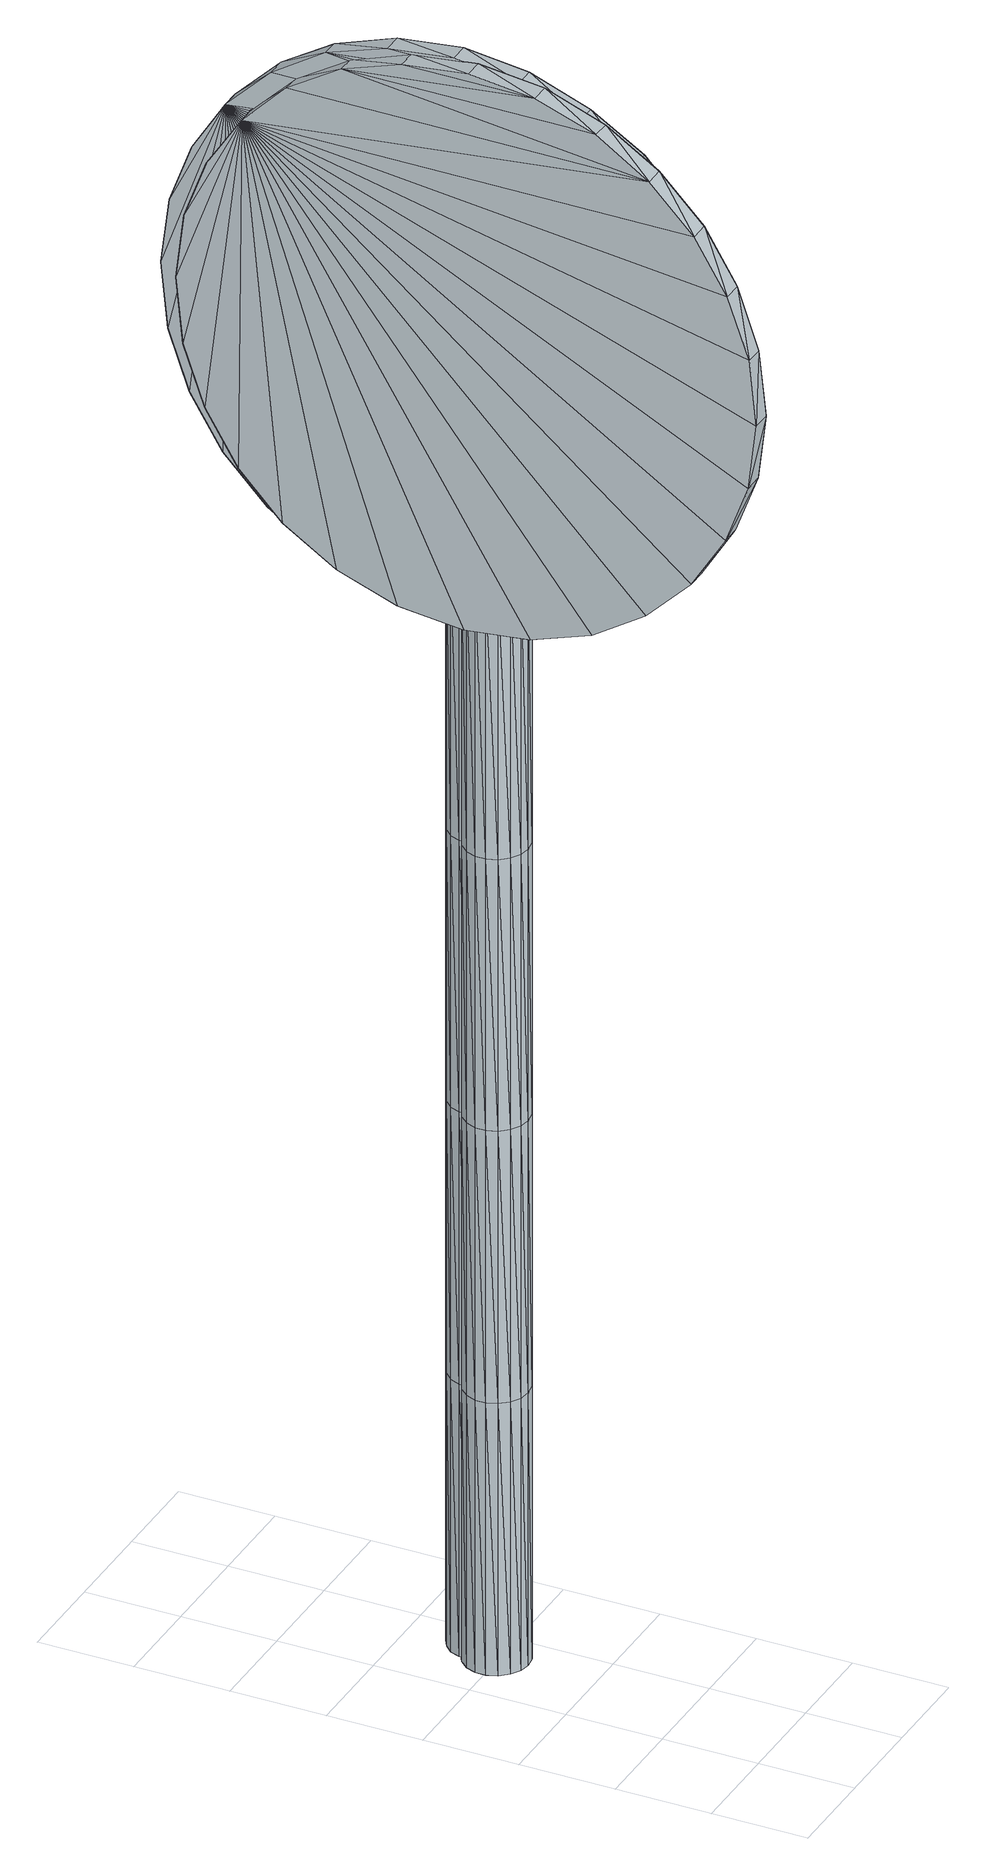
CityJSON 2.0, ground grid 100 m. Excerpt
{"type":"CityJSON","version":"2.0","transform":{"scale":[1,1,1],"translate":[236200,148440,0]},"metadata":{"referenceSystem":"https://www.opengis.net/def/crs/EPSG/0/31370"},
"CityObjects":{
"object1":{"type":"GenericCityObject","attributes":{"cluster":3,"mean_distance_to_centroid":0.0411,"new_centroid_x":236154.9,"new_centroid_y":148822.55,"mean_distance_to_camera":6.22,"H1":0,"H2":0,"Z_final":107.35,"cluster2":-1,"proj_x":236153.56,"proj_y":148826.31,"id_line":62766,"bearing_l":70.41,"distance":3.99,"orientation":"right","G_obj":70.41},"geometry":[{"type":"MultiSurface","lod":"2","boundaries":[[[0,1,2]],[[2,1,3]],[[3,1,4]],[[4,1,5]],[[5,1,6]],[[1,7,6]],[[1,8,7]],[[1,9,8]],[[1,10,9]],[[1,11,10]],[[1,12,11]],[[1,13,12]],[[1,14,13]],[[15,14,1]],[[16,15,1]],[[17,16,1]],[[18,17,1]],[[0,18,1]],[[19,20,0]],[[19,0,2]],[[21,19,2]],[[21,2,3]],[[21,3,22]],[[22,3,4]],[[22,4,23]],[[23,4,5]],[[23,5,24]],[[24,5,6]],[[24,6,25]],[[25,6,7]],[[25,7,26]],[[26,7,8]],[[26,8,27]],[[8,9,27]],[[27,9,28]],[[9,10,28]],[[10,29,28]],[[10,11,29]],[[11,30,29]],[[11,12,30]],[[30,12,31]],[[31,12,13]],[[31,13,32]],[[32,13,14]],[[32,14,33]],[[33,14,15]],[[33,15,34]],[[34,15,16]],[[34,16,35]],[[35,16,17]],[[36,35,17]],[[18,36,17]],[[20,36,18]],[[20,18,0]],[[37,38,20]],[[37,20,19]],[[39,37,19]],[[21,39,19]],[[39,21,40]],[[40,21,22]],[[40,22,41]],[[41,22,23]],[[41,23,42]],[[42,23,24]],[[42,24,43]],[[43,24,25]],[[43,25,44]],[[44,25,26]],[[26,45,44]],[[26,27,45]],[[27,46,45]],[[27,28,46]],[[28,47,46]],[[28,29,47]],[[47,29,48]],[[29,30,48]],[[48,30,49]],[[49,30,31]],[[49,31,50]],[[50,31,32]],[[50,32,51]],[[51,32,33]],[[51,33,52]],[[52,33,34]],[[52,34,53]],[[53,34,35]],[[54,53,35]],[[54,35,36]],[[38,54,36]],[[38,36,20]],[[55,56,38]],[[55,38,37]],[[57,55,37]],[[57,37,39]],[[57,39,58]],[[58,39,40]],[[58,40,59]],[[59,40,41]],[[59,41,60]],[[60,41,42]],[[60,42,61]],[[61,42,43]],[[61,43,62]],[[62,43,44]],[[44,63,62]],[[44,45,63]],[[45,64,63]],[[45,46,64]],[[46,65,64]],[[46,47,65]],[[47,66,65]],[[47,48,66]],[[66,48,67]],[[67,48,49]],[[67,49,68]],[[68,49,50]],[[68,50,69]],[[69,50,51]],[[69,51,70]],[[70,51,52]],[[70,52,71]],[[71,52,53]],[[72,71,53]],[[72,53,54]],[[56,72,54]],[[56,54,38]],[[73,74,56]],[[73,56,55]],[[75,73,55]],[[75,55,57]],[[75,57,76]],[[76,57,58]],[[76,58,77]],[[77,58,59]],[[77,59,78]],[[78,59,60]],[[78,60,79]],[[79,60,61]],[[79,61,80]],[[80,61,62]],[[62,81,80]],[[62,63,81]],[[63,82,81]],[[63,64,82]],[[64,83,82]],[[64,65,83]],[[65,84,83]],[[65,66,84]],[[84,66,85]],[[85,66,67]],[[85,67,86]],[[86,67,68]],[[86,68,87]],[[87,68,69]],[[87,69,88]],[[88,69,70]],[[88,70,89]],[[89,70,71]],[[90,89,71]],[[90,71,72]],[[74,90,72]],[[74,72,56]],[[91,92,74]],[[91,74,73]],[[93,91,73]],[[93,73,75]],[[93,75,94]],[[94,75,76]],[[94,76,95]],[[95,76,77]],[[95,77,96]],[[96,77,78]],[[96,78,97]],[[97,78,79]],[[97,79,98]],[[98,79,80]],[[80,99,98]],[[80,81,99]],[[81,100,99]],[[81,82,100]],[[82,101,100]],[[82,83,101]],[[83,102,101]],[[83,84,102]],[[102,84,103]],[[103,84,85]],[[103,85,104]],[[104,85,86]],[[104,86,105]],[[105,86,87]],[[105,87,106]],[[106,87,88]],[[106,88,107]],[[107,88,89]],[[108,107,89]],[[108,89,90]],[[92,108,90]],[[92,90,74]],[[92,91,109]],[[91,93,109]],[[93,94,109]],[[94,95,109]],[[95,96,109]],[[109,96,97]],[[109,97,98]],[[109,98,99]],[[109,99,100]],[[109,100,101]],[[109,101,102]],[[109,102,103]],[[109,103,104]],[[105,109,104]],[[106,109,105]],[[107,109,106]],[[108,109,107]],[[92,109,108]],[[110,111,112]],[[113,112,114]],[[115,112,113]],[[116,112,115]],[[117,112,116]],[[118,112,117]],[[119,112,118]],[[120,112,119]],[[121,112,120]],[[122,112,121]],[[122,123,112]],[[123,110,112]],[[111,124,112]],[[124,125,112]],[[125,126,112]],[[126,127,112]],[[127,128,112]],[[128,129,112]],[[129,130,112]],[[130,131,112]],[[112,131,132]],[[131,133,132]],[[131,134,133]],[[133,134,135]],[[133,135,136]],[[135,137,136]],[[133,136,138]],[[136,139,138]],[[136,137,139]],[[137,140,139]],[[137,135,140]],[[135,141,140]],[[135,134,141]],[[134,142,141]],[[134,131,142]],[[131,143,142]],[[131,130,143]],[[143,130,144]],[[144,130,129]],[[144,129,145]],[[145,129,128]],[[145,128,146]],[[146,127,147]],[[147,127,126]],[[147,126,148]],[[148,126,125]],[[148,125,149]],[[149,125,124]],[[150,149,124]],[[150,124,111]],[[151,150,111]],[[151,111,110]],[[152,151,110]],[[152,110,123]],[[146,128,127]],[[153,123,122]],[[154,153,122]],[[154,122,121]],[[155,154,121]],[[155,121,120]],[[156,155,120]],[[156,120,119]],[[157,156,119]],[[157,119,118]],[[157,118,158]],[[158,118,117]],[[158,117,159]],[[153,152,123]],[[159,117,116]],[[159,116,160]],[[160,116,115]],[[160,115,161]],[[161,115,113]],[[161,113,162]],[[162,113,114]],[[162,114,163]],[[163,114,112]],[[163,112,164]],[[164,112,132]],[[132,165,164]],[[132,133,165]],[[133,138,165]],[[138,139,140]],[[161,162,163]],[[160,161,163]],[[159,160,163]],[[158,159,163]],[[157,158,163]],[[156,157,163]],[[155,156,163]],[[154,155,163]],[[153,154,163]],[[153,163,152]],[[152,163,151]],[[151,163,150]],[[150,163,149]],[[149,163,148]],[[148,163,147]],[[147,163,146]],[[146,163,145]],[[145,163,144]],[[144,163,143]],[[143,163,142]],[[163,164,142]],[[142,164,165]],[[142,165,141]],[[165,140,141]],[[165,138,140]],[[166,167,168]],[[168,167,169]],[[170,168,169]],[[170,169,171]],[[170,171,172]],[[172,171,173]],[[172,173,174]],[[174,173,175]],[[174,175,176]],[[176,175,177]],[[176,177,178]],[[178,177,179]],[[178,179,180]],[[180,179,181]],[[180,181,182]],[[182,181,183]],[[182,183,184]],[[184,183,185]],[[184,185,186]],[[186,185,187]],[[186,187,188]],[[188,187,189]],[[188,189,190]],[[190,189,191]],[[192,190,191]],[[192,191,193]],[[194,192,193]],[[194,193,195]],[[196,194,195]],[[196,195,197]],[[198,196,197]],[[198,197,199]],[[200,198,199]],[[200,199,201]],[[202,200,201]],[[202,201,203]],[[204,202,203]],[[204,203,205]],[[206,204,205]],[[206,205,207]],[[208,206,207]],[[208,207,209]],[[210,208,209]],[[210,209,211]],[[212,210,211]],[[212,211,213]],[[214,212,213]],[[214,213,215]],[[216,214,215]],[[216,215,217]],[[216,217,218]],[[218,217,219]],[[218,219,220]],[[220,219,221]],[[220,221,222]],[[222,221,223]],[[222,223,224]],[[224,223,225]],[[224,225,226]],[[226,225,227]],[[226,227,228]],[[228,227,229]],[[228,229,230]],[[230,229,231]],[[230,231,232]],[[232,231,233]],[[232,233,234]],[[234,233,235]],[[234,235,236]],[[236,235,237]],[[236,237,238]],[[238,237,239]],[[240,238,239]],[[240,239,241]],[[240,241,242]],[[242,241,243]],[[243,244,242]],[[243,245,244]],[[244,245,246]],[[246,245,247]],[[246,247,248]],[[248,247,249]],[[248,249,250]],[[250,249,251]],[[250,251,252]],[[252,251,253]],[[252,253,254]],[[254,253,255]],[[254,255,256]],[[256,255,257]],[[256,257,258]],[[258,257,259]],[[258,259,260]],[[260,259,261]],[[260,261,262]],[[262,261,263]],[[262,263,264]],[[264,263,265]],[[264,265,266]],[[266,265,267]],[[266,267,268]],[[268,267,269]],[[269,270,268]],[[269,271,270]],[[271,272,270]],[[271,273,272]],[[273,274,272]],[[273,275,274]],[[275,276,274]],[[275,277,276]],[[277,278,276]],[[277,279,278]],[[279,280,278]],[[279,281,280]],[[281,282,280]],[[281,283,282]],[[283,284,282]],[[283,285,284]],[[285,286,284]],[[285,287,286]],[[287,288,286]],[[287,289,288]],[[289,290,288]],[[289,291,290]],[[290,291,292]],[[292,291,293]],[[292,293,294]],[[294,293,295]],[[294,295,296]],[[296,295,297]],[[296,297,298]],[[298,297,299]],[[298,299,300]],[[300,299,301]],[[300,301,302]],[[302,301,303]],[[302,303,304]],[[304,303,305]],[[304,305,306]],[[306,305,307]],[[306,307,308]],[[308,307,309]],[[308,309,310]],[[310,309,311]],[[310,311,312]],[[312,311,313]],[[313,166,312]],[[313,167,166]],[[169,167,313]],[[169,313,171]],[[171,313,311]],[[173,171,311]],[[173,311,309]],[[175,173,309]],[[175,309,307]],[[177,175,307]],[[177,307,305]],[[179,177,305]],[[179,305,303]],[[181,179,303]],[[181,303,301]],[[183,181,301]],[[183,301,299]],[[183,299,297]],[[185,183,297]],[[185,297,295]],[[187,185,295]],[[187,295,293]],[[189,187,293]],[[189,293,291]],[[189,291,289]],[[189,289,287]],[[191,189,287]],[[191,287,285]],[[193,191,285]],[[195,193,285]],[[195,285,283]],[[197,195,283]],[[199,197,283]],[[201,199,283]],[[201,283,281]],[[203,201,281]],[[205,203,281]],[[205,281,279]],[[205,279,207]],[[207,279,209]],[[209,279,277]],[[209,277,211]],[[211,277,275]],[[211,275,213]],[[213,275,273]],[[213,273,215]],[[215,273,271]],[[215,271,217]],[[217,271,219]],[[219,271,269]],[[219,269,221]],[[221,269,223]],[[223,269,267]],[[223,267,225]],[[225,267,265]],[[225,265,227]],[[227,265,263]],[[227,263,229]],[[229,263,261]],[[229,261,231]],[[231,261,259]],[[231,259,257]],[[231,257,233]],[[233,257,255]],[[233,255,235]],[[235,255,253]],[[235,253,237]],[[253,251,237]],[[237,251,249]],[[237,249,239]],[[249,247,239]],[[239,247,245]],[[239,245,241]],[[241,245,243]],[[240,242,244]],[[168,312,166]],[[170,312,168]],[[170,310,312]],[[172,310,170]],[[172,308,310]],[[174,308,172]],[[174,306,308]],[[176,306,174]],[[176,304,306]],[[178,304,176]],[[178,302,304]],[[180,302,178]],[[180,300,302]],[[182,300,180]],[[182,298,300]],[[182,296,298]],[[184,296,182]],[[184,294,296]],[[186,294,184]],[[186,292,294]],[[188,292,186]],[[188,290,292]],[[188,288,290]],[[188,286,288]],[[190,286,188]],[[190,284,286]],[[192,284,190]],[[194,284,192]],[[194,282,284]],[[196,282,194]],[[198,282,196]],[[200,282,198]],[[200,280,282]],[[202,280,200]],[[204,280,202]],[[204,278,280]],[[204,206,278]],[[206,208,278]],[[208,276,278]],[[208,210,276]],[[210,274,276]],[[210,212,274]],[[212,272,274]],[[212,214,272]],[[214,270,272]],[[214,216,270]],[[216,218,270]],[[218,268,270]],[[218,220,268]],[[220,222,268]],[[222,266,268]],[[222,224,266]],[[224,264,266]],[[224,226,264]],[[226,262,264]],[[226,228,262]],[[228,260,262]],[[228,230,260]],[[230,258,260]],[[230,256,258]],[[230,232,256]],[[232,254,256]],[[232,234,254]],[[234,252,254]],[[234,236,252]],[[252,236,250]],[[236,248,250]],[[236,238,248]],[[248,238,246]],[[238,244,246]],[[238,240,244]],[[314,315,316]],[[316,315,317]],[[318,316,317]],[[318,317,319]],[[318,319,320]],[[320,319,321]],[[320,321,322]],[[322,321,323]],[[322,323,324]],[[324,323,325]],[[324,325,326]],[[326,325,327]],[[326,327,328]],[[328,327,329]],[[328,329,330]],[[330,329,331]],[[330,331,332]],[[332,331,333]],[[332,333,334]],[[334,333,335]],[[334,335,336]],[[336,335,337]],[[336,337,338]],[[338,337,339]],[[340,338,339]],[[340,339,341]],[[342,340,341]],[[342,341,343]],[[344,342,343]],[[344,343,345]],[[346,344,345]],[[346,345,347]],[[348,346,347]],[[348,347,349]],[[350,348,349]],[[350,349,351]],[[352,350,351]],[[352,351,353]],[[354,352,353]],[[354,353,355]],[[356,354,355]],[[356,355,357]],[[358,356,357]],[[358,357,359]],[[360,358,359]],[[360,359,361]],[[362,360,361]],[[362,361,363]],[[364,362,363]],[[364,363,365]],[[364,365,366]],[[366,365,367]],[[366,367,368]],[[368,367,369]],[[368,369,370]],[[370,369,371]],[[370,371,372]],[[372,371,373]],[[372,373,374]],[[374,373,375]],[[374,375,376]],[[376,375,377]],[[376,377,378]],[[378,377,379]],[[378,379,380]],[[380,379,381]],[[380,381,382]],[[382,381,383]],[[382,383,384]],[[384,383,385]],[[384,385,386]],[[386,385,387]],[[388,386,387]],[[388,387,389]],[[388,389,390]],[[390,389,391]],[[391,392,390]],[[391,393,392]],[[392,393,394]],[[394,393,395]],[[394,395,396]],[[396,395,397]],[[396,397,398]],[[398,397,399]],[[398,399,400]],[[400,399,401]],[[400,401,402]],[[402,401,403]],[[402,403,404]],[[404,403,405]],[[404,405,406]],[[406,405,407]],[[406,407,408]],[[408,407,409]],[[408,409,410]],[[410,409,411]],[[410,411,412]],[[412,411,413]],[[412,413,414]],[[414,413,415]],[[414,415,416]],[[416,415,417]],[[417,418,416]],[[417,419,418]],[[419,420,418]],[[419,421,420]],[[421,422,420]],[[421,423,422]],[[423,424,422]],[[423,425,424]],[[425,426,424]],[[425,427,426]],[[427,428,426]],[[427,429,428]],[[429,430,428]],[[429,431,430]],[[431,432,430]],[[431,433,432]],[[433,434,432]],[[433,435,434]],[[435,436,434]],[[435,437,436]],[[437,438,436]],[[437,439,438]],[[438,439,440]],[[440,439,441]],[[440,441,442]],[[442,441,443]],[[442,443,444]],[[444,443,445]],[[444,445,446]],[[446,445,447]],[[446,447,448]],[[448,447,449]],[[448,449,450]],[[450,449,451]],[[450,451,452]],[[452,451,453]],[[452,453,454]],[[454,453,455]],[[454,455,456]],[[456,455,457]],[[456,457,458]],[[458,457,459]],[[458,459,460]],[[460,459,461]],[[461,314,460]],[[461,315,314]],[[317,315,461]],[[317,461,319]],[[319,461,459]],[[321,319,459]],[[321,459,457]],[[323,321,457]],[[323,457,455]],[[325,323,455]],[[325,455,453]],[[327,325,453]],[[327,453,451]],[[329,327,451]],[[329,451,449]],[[331,329,449]],[[331,449,447]],[[331,447,445]],[[333,331,445]],[[333,445,443]],[[335,333,443]],[[335,443,441]],[[337,335,441]],[[337,441,439]],[[337,439,437]],[[337,437,435]],[[339,337,435]],[[339,435,433]],[[341,339,433]],[[343,341,433]],[[343,433,431]],[[345,343,431]],[[347,345,431]],[[349,347,431]],[[349,431,429]],[[351,349,429]],[[353,351,429]],[[353,429,427]],[[353,427,355]],[[355,427,357]],[[357,427,425]],[[357,425,359]],[[359,425,423]],[[359,423,361]],[[361,423,421]],[[361,421,363]],[[363,421,419]],[[363,419,365]],[[365,419,367]],[[367,419,417]],[[367,417,369]],[[369,417,371]],[[371,417,415]],[[371,415,373]],[[373,415,413]],[[373,413,375]],[[375,413,411]],[[375,411,377]],[[377,411,409]],[[377,409,379]],[[379,409,407]],[[379,407,405]],[[379,405,381]],[[381,405,403]],[[381,403,383]],[[383,403,401]],[[383,401,385]],[[401,399,385]],[[385,399,397]],[[385,397,387]],[[397,395,387]],[[387,395,393]],[[387,393,389]],[[389,393,391]],[[388,390,392]],[[316,460,314]],[[318,460,316]],[[318,458,460]],[[320,458,318]],[[320,456,458]],[[322,456,320]],[[322,454,456]],[[324,454,322]],[[324,452,454]],[[326,452,324]],[[326,450,452]],[[328,450,326]],[[328,448,450]],[[330,448,328]],[[330,446,448]],[[330,444,446]],[[332,444,330]],[[332,442,444]],[[334,442,332]],[[334,440,442]],[[336,440,334]],[[336,438,440]],[[336,436,438]],[[336,434,436]],[[338,434,336]],[[338,432,434]],[[340,432,338]],[[342,432,340]],[[342,430,432]],[[344,430,342]],[[346,430,344]],[[348,430,346]],[[348,428,430]],[[350,428,348]],[[352,428,350]],[[352,426,428]],[[352,354,426]],[[354,356,426]],[[356,424,426]],[[356,358,424]],[[358,422,424]],[[358,360,422]],[[360,420,422]],[[360,362,420]],[[362,418,420]],[[362,364,418]],[[364,366,418]],[[366,416,418]],[[366,368,416]],[[368,370,416]],[[370,414,416]],[[370,372,414]],[[372,412,414]],[[372,374,412]],[[374,410,412]],[[374,376,410]],[[376,408,410]],[[376,378,408]],[[378,406,408]],[[378,404,406]],[[378,380,404]],[[380,402,404]],[[380,382,402]],[[382,400,402]],[[382,384,400]],[[400,384,398]],[[384,396,398]],[[384,386,396]],[[396,386,394]],[[386,392,394]],[[386,388,392]]]}]},
"object2":{"type":"GenericCityObject","attributes":{"cluster":4,"mean_distance_to_centroid":0.153,"new_centroid_x":236174.3,"new_centroid_y":148847.89,"mean_distance_to_camera":7.87,"H1":0,"H2":0,"Z_final":107.96,"cluster2":-1,"proj_x":236172.98,"proj_y":148851.61,"id_line":53258,"bearing_l":250.5,"distance":3.95,"orientation":"left","G_obj":70.5},"geometry":[{"type":"MultiSurface","lod":"2","boundaries":[[[462,463,464]],[[464,463,465]],[[465,463,466]],[[466,463,467]],[[467,463,468]],[[463,469,468]],[[463,470,469]],[[463,471,470]],[[463,472,471]],[[463,473,472]],[[463,474,473]],[[463,475,474]],[[463,476,475]],[[477,476,463]],[[478,477,463]],[[479,478,463]],[[480,479,463]],[[462,480,463]],[[481,482,462]],[[481,462,464]],[[483,481,464]],[[483,464,465]],[[483,465,484]],[[484,465,466]],[[484,466,485]],[[485,466,467]],[[485,467,486]],[[486,467,468]],[[486,468,487]],[[487,468,469]],[[487,469,488]],[[488,469,470]],[[488,470,489]],[[470,471,489]],[[489,471,490]],[[471,472,490]],[[472,491,490]],[[472,473,491]],[[473,492,491]],[[473,474,492]],[[492,474,493]],[[493,474,475]],[[493,475,494]],[[494,475,476]],[[494,476,495]],[[495,476,477]],[[495,477,496]],[[496,477,478]],[[496,478,497]],[[497,478,479]],[[498,497,479]],[[480,498,479]],[[482,498,480]],[[482,480,462]],[[499,500,482]],[[499,482,481]],[[501,499,481]],[[483,501,481]],[[501,483,502]],[[502,483,484]],[[502,484,503]],[[503,484,485]],[[503,485,504]],[[504,485,486]],[[504,486,505]],[[505,486,487]],[[505,487,506]],[[506,487,488]],[[488,507,506]],[[488,489,507]],[[489,508,507]],[[489,490,508]],[[490,509,508]],[[490,491,509]],[[509,491,510]],[[491,492,510]],[[510,492,511]],[[511,492,493]],[[511,493,512]],[[512,493,494]],[[512,494,513]],[[513,494,495]],[[513,495,514]],[[514,495,496]],[[514,496,515]],[[515,496,497]],[[516,515,497]],[[516,497,498]],[[500,516,498]],[[500,498,482]],[[517,518,500]],[[517,500,499]],[[519,517,499]],[[519,499,501]],[[519,501,520]],[[520,501,502]],[[520,502,521]],[[521,502,503]],[[521,503,522]],[[522,503,504]],[[522,504,523]],[[523,504,505]],[[523,505,524]],[[524,505,506]],[[506,525,524]],[[506,507,525]],[[507,526,525]],[[507,508,526]],[[508,527,526]],[[508,509,527]],[[509,528,527]],[[509,510,528]],[[528,510,529]],[[529,510,511]],[[529,511,530]],[[530,511,512]],[[530,512,531]],[[531,512,513]],[[531,513,532]],[[532,513,514]],[[532,514,533]],[[533,514,515]],[[534,533,515]],[[534,515,516]],[[518,534,516]],[[518,516,500]],[[535,536,518]],[[535,518,517]],[[537,535,517]],[[537,517,519]],[[537,519,538]],[[538,519,520]],[[538,520,539]],[[539,520,521]],[[539,521,540]],[[540,521,522]],[[540,522,541]],[[541,522,523]],[[541,523,542]],[[542,523,524]],[[524,543,542]],[[524,525,543]],[[525,544,543]],[[525,526,544]],[[526,545,544]],[[526,527,545]],[[527,546,545]],[[527,528,546]],[[546,528,547]],[[547,528,529]],[[547,529,548]],[[548,529,530]],[[548,530,549]],[[549,530,531]],[[549,531,550]],[[550,531,532]],[[550,532,551]],[[551,532,533]],[[552,551,533]],[[552,533,534]],[[536,552,534]],[[536,534,518]],[[553,554,536]],[[553,536,535]],[[555,553,535]],[[555,535,537]],[[555,537,556]],[[556,537,538]],[[556,538,557]],[[557,538,539]],[[557,539,558]],[[558,539,540]],[[558,540,559]],[[559,540,541]],[[559,541,560]],[[560,541,542]],[[542,561,560]],[[542,543,561]],[[543,562,561]],[[543,544,562]],[[544,563,562]],[[544,545,563]],[[545,564,563]],[[545,546,564]],[[564,546,565]],[[565,546,547]],[[565,547,566]],[[566,547,548]],[[566,548,567]],[[567,548,549]],[[567,549,568]],[[568,549,550]],[[568,550,569]],[[569,550,551]],[[570,569,551]],[[570,551,552]],[[554,570,552]],[[554,552,536]],[[554,553,571]],[[553,555,571]],[[555,556,571]],[[556,557,571]],[[557,558,571]],[[571,558,559]],[[571,559,560]],[[571,560,561]],[[571,561,562]],[[571,562,563]],[[571,563,564]],[[571,564,565]],[[571,565,566]],[[567,571,566]],[[568,571,567]],[[569,571,568]],[[570,571,569]],[[554,571,570]],[[572,573,574]],[[575,574,576]],[[577,574,575]],[[578,574,577]],[[579,574,578]],[[580,574,579]],[[581,574,580]],[[582,574,581]],[[583,574,582]],[[584,574,583]],[[584,585,574]],[[585,572,574]],[[573,586,574]],[[586,587,574]],[[587,588,574]],[[588,589,574]],[[589,590,574]],[[590,591,574]],[[591,592,574]],[[592,593,574]],[[574,593,594]],[[593,595,594]],[[593,596,595]],[[595,596,597]],[[595,597,598]],[[597,599,598]],[[595,598,600]],[[598,601,600]],[[598,599,601]],[[599,602,601]],[[599,597,602]],[[597,603,602]],[[597,596,603]],[[596,604,603]],[[596,593,604]],[[593,605,604]],[[593,592,605]],[[605,592,606]],[[606,592,591]],[[606,591,607]],[[607,591,590]],[[607,590,608]],[[608,589,609]],[[609,589,588]],[[609,588,610]],[[610,588,587]],[[610,587,611]],[[611,587,586]],[[612,611,586]],[[612,586,573]],[[613,612,573]],[[613,573,572]],[[614,613,572]],[[614,572,585]],[[608,590,589]],[[615,585,584]],[[616,615,584]],[[616,584,583]],[[617,616,583]],[[617,583,582]],[[618,617,582]],[[618,582,581]],[[619,618,581]],[[619,581,580]],[[619,580,620]],[[620,580,579]],[[620,579,621]],[[615,614,585]],[[621,579,578]],[[621,578,622]],[[622,578,577]],[[622,577,623]],[[623,577,575]],[[623,575,624]],[[624,575,576]],[[624,576,625]],[[625,576,574]],[[625,574,626]],[[626,574,594]],[[594,627,626]],[[594,595,627]],[[595,600,627]],[[600,601,602]],[[623,624,625]],[[622,623,625]],[[621,622,625]],[[620,621,625]],[[619,620,625]],[[618,619,625]],[[617,618,625]],[[616,617,625]],[[615,616,625]],[[615,625,614]],[[614,625,613]],[[613,625,612]],[[612,625,611]],[[611,625,610]],[[610,625,609]],[[609,625,608]],[[608,625,607]],[[607,625,606]],[[606,625,605]],[[605,625,604]],[[625,626,604]],[[604,626,627]],[[604,627,603]],[[627,602,603]],[[627,600,602]],[[628,629,630]],[[630,629,631]],[[632,630,631]],[[632,631,633]],[[632,633,634]],[[634,633,635]],[[634,635,636]],[[636,635,637]],[[636,637,638]],[[638,637,639]],[[638,639,640]],[[640,639,641]],[[640,641,642]],[[642,641,643]],[[642,643,644]],[[644,643,645]],[[644,645,646]],[[646,645,647]],[[646,647,648]],[[648,647,649]],[[648,649,650]],[[650,649,651]],[[650,651,652]],[[652,651,653]],[[654,652,653]],[[654,653,655]],[[656,654,655]],[[656,655,657]],[[658,656,657]],[[658,657,659]],[[660,658,659]],[[660,659,661]],[[662,660,661]],[[662,661,663]],[[664,662,663]],[[664,663,665]],[[666,664,665]],[[666,665,667]],[[668,666,667]],[[668,667,669]],[[670,668,669]],[[670,669,671]],[[672,670,671]],[[672,671,673]],[[674,672,673]],[[674,673,675]],[[676,674,675]],[[676,675,677]],[[678,676,677]],[[678,677,679]],[[678,679,680]],[[680,679,681]],[[680,681,682]],[[682,681,683]],[[682,683,684]],[[684,683,685]],[[684,685,686]],[[686,685,687]],[[686,687,688]],[[688,687,689]],[[688,689,690]],[[690,689,691]],[[690,691,692]],[[692,691,693]],[[692,693,694]],[[694,693,695]],[[694,695,696]],[[696,695,697]],[[696,697,698]],[[698,697,699]],[[700,698,699]],[[700,699,701]],[[700,701,702]],[[702,701,703]],[[703,704,702]],[[703,705,704]],[[704,705,706]],[[706,705,707]],[[706,707,708]],[[708,707,709]],[[708,709,710]],[[710,709,711]],[[710,711,712]],[[712,711,713]],[[712,713,714]],[[714,713,715]],[[714,715,716]],[[716,715,717]],[[716,717,718]],[[718,717,719]],[[718,719,720]],[[720,719,721]],[[720,721,722]],[[722,721,723]],[[722,723,724]],[[724,723,725]],[[724,725,726]],[[726,725,727]],[[726,727,728]],[[728,727,729]],[[729,730,728]],[[729,731,730]],[[731,732,730]],[[731,733,732]],[[733,734,732]],[[733,735,734]],[[735,736,734]],[[735,737,736]],[[737,738,736]],[[737,739,738]],[[739,740,738]],[[739,741,740]],[[741,742,740]],[[741,743,742]],[[743,744,742]],[[743,745,744]],[[745,746,744]],[[745,747,746]],[[747,748,746]],[[747,749,748]],[[749,750,748]],[[749,751,750]],[[750,751,752]],[[752,751,753]],[[752,753,754]],[[754,753,755]],[[754,755,756]],[[756,755,757]],[[756,757,758]],[[758,757,759]],[[758,759,760]],[[760,759,761]],[[760,761,762]],[[762,761,763]],[[762,763,764]],[[764,763,765]],[[764,765,766]],[[766,765,767]],[[766,767,768]],[[768,767,769]],[[768,769,770]],[[770,769,771]],[[770,771,772]],[[772,771,773]],[[773,628,772]],[[773,629,628]],[[631,629,773]],[[631,773,633]],[[633,773,771]],[[635,633,771]],[[635,771,769]],[[637,635,769]],[[637,769,767]],[[639,637,767]],[[639,767,765]],[[641,639,765]],[[641,765,763]],[[643,641,763]],[[643,763,761]],[[645,643,761]],[[645,761,759]],[[645,759,757]],[[647,645,757]],[[647,757,755]],[[649,647,755]],[[649,755,753]],[[651,649,753]],[[651,753,751]],[[651,751,749]],[[651,749,747]],[[653,651,747]],[[653,747,745]],[[655,653,745]],[[657,655,745]],[[657,745,743]],[[659,657,743]],[[661,659,743]],[[663,661,743]],[[663,743,741]],[[665,663,741]],[[667,665,741]],[[667,741,739]],[[667,739,669]],[[669,739,671]],[[671,739,737]],[[671,737,673]],[[673,737,735]],[[673,735,675]],[[675,735,733]],[[675,733,677]],[[677,733,731]],[[677,731,679]],[[679,731,681]],[[681,731,729]],[[681,729,683]],[[683,729,727]],[[683,727,685]],[[685,727,725]],[[685,725,687]],[[687,725,723]],[[687,723,689]],[[689,723,721]],[[689,721,691]],[[691,721,719]],[[691,719,717]],[[691,717,693]],[[693,717,715]],[[693,715,695]],[[695,715,713]],[[695,713,697]],[[713,711,697]],[[697,711,709]],[[697,709,699]],[[709,707,699]],[[699,707,705]],[[699,705,701]],[[701,705,703]],[[700,702,704]],[[630,772,628]],[[632,772,630]],[[632,770,772]],[[634,770,632]],[[634,768,770]],[[636,768,634]],[[636,766,768]],[[638,766,636]],[[638,764,766]],[[640,764,638]],[[640,762,764]],[[642,762,640]],[[642,760,762]],[[644,760,642]],[[644,758,760]],[[644,756,758]],[[646,756,644]],[[646,754,756]],[[648,754,646]],[[648,752,754]],[[650,752,648]],[[650,750,752]],[[650,748,750]],[[650,746,748]],[[652,746,650]],[[652,744,746]],[[654,744,652]],[[656,744,654]],[[656,742,744]],[[658,742,656]],[[660,742,658]],[[662,742,660]],[[662,740,742]],[[664,740,662]],[[666,740,664]],[[666,738,740]],[[666,668,738]],[[668,670,738]],[[670,736,738]],[[670,672,736]],[[672,734,736]],[[672,674,734]],[[674,732,734]],[[674,676,732]],[[676,730,732]],[[676,678,730]],[[678,680,730]],[[680,728,730]],[[680,682,728]],[[682,726,728]],[[682,684,726]],[[684,724,726]],[[684,686,724]],[[686,722,724]],[[686,688,722]],[[688,720,722]],[[688,690,720]],[[690,718,720]],[[690,716,718]],[[690,692,716]],[[692,714,716]],[[692,694,714]],[[694,712,714]],[[694,696,712]],[[712,696,710]],[[696,708,710]],[[696,698,708]],[[708,698,706]],[[698,704,706]],[[698,700,704]],[[774,775,776]],[[776,775,777]],[[778,776,777]],[[778,777,779]],[[778,779,780]],[[780,779,781]],[[780,781,782]],[[782,781,783]],[[782,783,784]],[[784,783,785]],[[784,785,786]],[[786,785,787]],[[786,787,788]],[[788,787,789]],[[788,789,790]],[[790,789,791]],[[790,791,792]],[[792,791,793]],[[792,793,794]],[[794,793,795]],[[794,795,796]],[[796,795,797]],[[796,797,798]],[[798,797,799]],[[800,798,799]],[[800,799,801]],[[802,800,801]],[[802,801,803]],[[804,802,803]],[[804,803,805]],[[806,804,805]],[[806,805,807]],[[808,806,807]],[[808,807,809]],[[810,808,809]],[[810,809,811]],[[812,810,811]],[[812,811,813]],[[814,812,813]],[[814,813,815]],[[816,814,815]],[[816,815,817]],[[818,816,817]],[[818,817,819]],[[820,818,819]],[[820,819,821]],[[822,820,821]],[[822,821,823]],[[824,822,823]],[[824,823,825]],[[824,825,826]],[[826,825,827]],[[826,827,828]],[[828,827,829]],[[828,829,830]],[[830,829,831]],[[830,831,832]],[[832,831,833]],[[832,833,834]],[[834,833,835]],[[834,835,836]],[[836,835,837]],[[836,837,838]],[[838,837,839]],[[838,839,840]],[[840,839,841]],[[840,841,842]],[[842,841,843]],[[842,843,844]],[[844,843,845]],[[846,844,845]],[[846,845,847]],[[846,847,848]],[[848,847,849]],[[849,850,848]],[[849,851,850]],[[850,851,852]],[[852,851,853]],[[852,853,854]],[[854,853,855]],[[854,855,856]],[[856,855,857]],[[856,857,858]],[[858,857,859]],[[858,859,860]],[[860,859,861]],[[860,861,862]],[[862,861,863]],[[862,863,864]],[[864,863,865]],[[864,865,866]],[[866,865,867]],[[866,867,868]],[[868,867,869]],[[868,869,870]],[[870,869,871]],[[870,871,872]],[[872,871,873]],[[872,873,874]],[[874,873,875]],[[875,876,874]],[[875,877,876]],[[877,878,876]],[[877,879,878]],[[879,880,878]],[[879,881,880]],[[881,882,880]],[[881,883,882]],[[883,884,882]],[[883,885,884]],[[885,886,884]],[[885,887,886]],[[887,888,886]],[[887,889,888]],[[889,890,888]],[[889,891,890]],[[891,892,890]],[[891,893,892]],[[893,894,892]],[[893,895,894]],[[895,896,894]],[[895,897,896]],[[896,897,898]],[[898,897,899]],[[898,899,900]],[[900,899,901]],[[900,901,902]],[[902,901,903]],[[902,903,904]],[[904,903,905]],[[904,905,906]],[[906,905,907]],[[906,907,908]],[[908,907,909]],[[908,909,910]],[[910,909,911]],[[910,911,912]],[[912,911,913]],[[912,913,914]],[[914,913,915]],[[914,915,916]],[[916,915,917]],[[916,917,918]],[[918,917,919]],[[919,774,918]],[[919,775,774]],[[777,775,919]],[[777,919,779]],[[779,919,917]],[[781,779,917]],[[781,917,915]],[[783,781,915]],[[783,915,913]],[[785,783,913]],[[785,913,911]],[[787,785,911]],[[787,911,909]],[[789,787,909]],[[789,909,907]],[[791,789,907]],[[791,907,905]],[[791,905,903]],[[793,791,903]],[[793,903,901]],[[795,793,901]],[[795,901,899]],[[797,795,899]],[[797,899,897]],[[797,897,895]],[[797,895,893]],[[799,797,893]],[[799,893,891]],[[801,799,891]],[[803,801,891]],[[803,891,889]],[[805,803,889]],[[807,805,889]],[[809,807,889]],[[809,889,887]],[[811,809,887]],[[813,811,887]],[[813,887,885]],[[813,885,815]],[[815,885,817]],[[817,885,883]],[[817,883,819]],[[819,883,881]],[[819,881,821]],[[821,881,879]],[[821,879,823]],[[823,879,877]],[[823,877,825]],[[825,877,827]],[[827,877,875]],[[827,875,829]],[[829,875,873]],[[829,873,831]],[[831,873,871]],[[831,871,833]],[[833,871,869]],[[833,869,835]],[[835,869,867]],[[835,867,837]],[[837,867,865]],[[837,865,863]],[[837,863,839]],[[839,863,861]],[[839,861,841]],[[841,861,859]],[[841,859,843]],[[859,857,843]],[[843,857,855]],[[843,855,845]],[[855,853,845]],[[845,853,851]],[[845,851,847]],[[847,851,849]],[[846,848,850]],[[776,918,774]],[[778,918,776]],[[778,916,918]],[[780,916,778]],[[780,914,916]],[[782,914,780]],[[782,912,914]],[[784,912,782]],[[784,910,912]],[[786,910,784]],[[786,908,910]],[[788,908,786]],[[788,906,908]],[[790,906,788]],[[790,904,906]],[[790,902,904]],[[792,902,790]],[[792,900,902]],[[794,900,792]],[[794,898,900]],[[796,898,794]],[[796,896,898]],[[796,894,896]],[[796,892,894]],[[798,892,796]],[[798,890,892]],[[800,890,798]],[[802,890,800]],[[802,888,890]],[[804,888,802]],[[806,888,804]],[[808,888,806]],[[808,886,888]],[[810,886,808]],[[812,886,810]],[[812,884,886]],[[812,814,884]],[[814,816,884]],[[816,882,884]],[[816,818,882]],[[818,880,882]],[[818,820,880]],[[820,878,880]],[[820,822,878]],[[822,876,878]],[[822,824,876]],[[824,826,876]],[[826,874,876]],[[826,828,874]],[[828,872,874]],[[828,830,872]],[[830,870,872]],[[830,832,870]],[[832,868,870]],[[832,834,868]],[[834,866,868]],[[834,836,866]],[[836,864,866]],[[836,862,864]],[[836,838,862]],[[838,860,862]],[[838,840,860]],[[840,858,860]],[[840,842,858]],[[858,842,856]],[[842,854,856]],[[842,844,854]],[[854,844,852]],[[844,850,852]],[[844,846,850]]]}]}
},
"vertices":[
[64,337,2],[64,303,2],[76,335,2],[86,329,2],[93,320,2],[97,309,2],[97,298,2],[93,287,2],[86,278,2],[76,272,2],[64,270,2],[53,272,2],[43,278,2],[35,287,2],[31,298,2],[31,309,2],[35,320,2],[43,329,2],[53,335,2],[76,335,300],[64,337,300],[86,329,300],[93,320,300],[97,309,300],[97,298,300],[93,287,300],[86,278,300],[76,272,300],[64,270,300],[53,272,300],[43,278,300],[35,287,300],[31,298,300],[31,309,300],[35,320,300],[43,329,300],[53,335,300],[76,335,598],[64,337,598],[86,329,598],[93,320,598],[97,309,598],[97,298,598],[93,287,598],[86,278,598],[76,272,598],[64,270,598],[53,272,598],[43,278,598],[35,287,598],[31,298,598],[31,309,598],[35,320,598],[43,329,598],[53,335,598],[76,335,895],[64,337,895],[86,329,895],[93,320,895],[97,309,895],[97,298,895],[93,287,895],[86,278,895],[76,272,895],[64,270,895],[53,272,895],[43,278,895],[35,287,895],[31,298,895],[31,309,895],[35,320,895],[43,329,895],[53,335,895],[76,335,1193],[64,337,1193],[86,329,1193],[93,320,1193],[97,309,1193],[97,298,1193],[93,287,1193],[86,278,1193],[76,272,1193],[64,270,1193],[53,272,1193],[43,278,1193],[35,287,1193],[31,298,1193],[31,309,1193],[35,320,1193],[43,329,1193],[53,335,1193],[76,335,1491],[64,337,1491],[86,329,1491],[93,320,1491],[97,309,1491],[97,298,1491],[93,287,1491],[86,278,1491],[76,272,1491],[64,270,1491],[53,272,1491],[43,278,1491],[35,287,1491],[31,298,1491],[31,309,1491],[35,320,1491],[43,329,1491],[53,335,1491],[64,303,1491],[29,177,1185],[29,121,1221],[38,545,1645],[36,604,1525],[37,581,1589],[35,612,1456],[34,604,1387],[33,581,1324],[31,545,1268],[30,498,1221],[30,442,1185],[29,379,1162],[29,310,1154],[28,241,1162],[30,74,1268],[31,39,1324],[32,16,1387],[33,8,1456],[34,16,1525],[35,39,1589],[36,74,1645],[37,121,1692],[39,498,1692],[39,442,1727],[38,177,1727],[39,241,1750],[39,379,1750],[39,310,1758],[18,379,1750],[18,310,1758],[18,241,1750],[17,177,1728],[16,121,1692],[15,74,1645],[14,39,1589],[13,16,1526],[12,8,1457],[11,16,1387],[10,39,1324],[9,74,1268],[8,121,1221],[8,177,1185],[8,241,1163],[8,310,1155],[8,379,1163],[9,443,1185],[9,499,1221],[10,545,1268],[12,581,1324],[13,604,1387],[14,612,1457],[15,604,1526],[16,581,1589],[17,545,1645],[18,499,1692],[18,442,1728],[21,414,1304],[21,414,1265],[55,413,1304],[55,413,1265],[54,394,1304],[54,394,1265],[76,386,1304],[76,386,1265],[80,384,1304],[80,384,1265],[83,383,1304],[83,383,1265],[87,381,1304],[87,381,1265],[90,379,1304],[90,379,1265],[93,377,1304],[93,377,1265],[97,375,1304],[97,375,1265],[100,373,1304],[100,373,1265],[110,366,1304],[110,366,1265],[112,363,1304],[112,363,1265],[115,361,1304],[115,361,1265],[117,358,1304],[117,358,1265],[118,354,1304],[118,354,1265],[119,351,1304],[119,351,1265],[120,348,1304],[120,348,1265],[120,344,1304],[120,344,1265],[119,309,1304],[119,309,1265],[117,290,1304],[117,290,1265],[116,285,1304],[116,285,1265],[114,280,1304],[114,280,1265],[112,276,1304],[112,276,1265],[110,272,1304],[110,272,1265],[106,268,1304],[106,268,1265],[103,265,1304],[103,265,1265],[98,262,1304],[98,262,1265],[98,261,1304],[98,261,1265],[94,259,1304],[94,259,1265],[89,257,1304],[89,257,1265],[84,255,1304],[84,255,1265],[79,253,1304],[79,253,1265],[74,252,1304],[74,252,1265],[68,252,1304],[68,252,1265],[63,252,1304],[63,252,1265],[51,251,1304],[51,251,1265],[49,226,1304],[49,226,1265],[20,225,1304],[20,225,1265],[21,256,1304],[21,256,1265],[41,270,1304],[41,270,1265],[57,269,1304],[57,269,1265],[61,269,1304],[61,269,1265],[64,269,1304],[64,269,1265],[68,270,1304],[68,270,1265],[71,270,1304],[71,270,1265],[74,271,1304],[74,271,1265],[78,271,1304],[78,271,1265],[81,272,1304],[81,272,1265],[84,273,1304],[84,273,1265],[86,275,1304],[86,275,1265],[89,277,1304],[89,277,1265],[91,279,1304],[91,279,1265],[92,282,1304],[92,282,1265],[93,285,1304],[93,285,1265],[94,288,1304],[94,288,1265],[96,307,1304],[96,307,1265],[95,344,1304],[95,344,1265],[95,346,1304],[95,346,1265],[95,348,1304],[95,348,1265],[94,351,1304],[94,351,1265],[93,352,1304],[93,352,1265],[91,354,1304],[91,354,1265],[90,356,1304],[90,356,1265],[88,357,1304],[88,357,1265],[85,358,1304],[85,358,1265],[83,359,1304],[83,359,1265],[81,360,1304],[81,360,1265],[78,361,1304],[78,361,1265],[76,362,1304],[76,362,1265],[74,362,1304],[74,362,1265],[71,363,1304],[71,363,1265],[51,367,1304],[51,367,1265],[26,380,1304],[26,380,1265],[29,414,1473],[29,414,1434],[63,413,1473],[63,413,1434],[62,394,1473],[62,394,1434],[84,386,1473],[84,386,1434],[88,384,1473],[88,384,1434],[91,383,1473],[91,383,1434],[95,381,1473],[95,381,1434],[98,379,1473],[98,379,1434],[101,377,1473],[101,377,1434],[105,375,1473],[105,375,1434],[108,373,1473],[108,373,1434],[118,366,1473],[118,366,1434],[120,363,1473],[120,363,1434],[123,361,1473],[123,361,1434],[125,358,1473],[125,358,1434],[126,354,1473],[126,354,1434],[127,351,1473],[127,351,1434],[128,348,1473],[128,348,1434],[128,344,1473],[128,344,1434],[128,309,1473],[128,309,1434],[125,290,1473],[125,290,1434],[124,285,1473],[124,285,1434],[123,280,1473],[123,280,1434],[120,276,1473],[120,276,1434],[118,272,1473],[118,272,1434],[114,268,1473],[114,268,1434],[111,265,1473],[111,265,1434],[107,262,1473],[107,262,1434],[106,261,1473],[106,261,1434],[102,259,1473],[102,259,1434],[97,257,1473],[97,257,1434],[92,255,1473],[92,255,1434],[87,253,1473],[87,253,1434],[82,252,1473],[82,252,1434],[76,252,1473],[76,252,1434],[71,252,1473],[71,252,1434],[59,251,1473],[59,251,1434],[57,226,1473],[57,226,1434],[28,225,1473],[28,225,1434],[29,256,1473],[29,256,1434],[49,270,1473],[49,270,1434],[65,269,1473],[65,269,1434],[69,269,1473],[69,269,1434],[72,269,1473],[72,269,1434],[76,270,1473],[76,270,1434],[79,270,1473],[79,270,1434],[82,271,1473],[82,271,1434],[86,271,1473],[86,271,1434],[89,272,1473],[89,272,1434],[92,273,1473],[92,273,1434],[94,275,1473],[94,275,1434],[97,277,1473],[97,277,1434],[99,279,1473],[99,279,1434],[100,282,1473],[100,282,1434],[101,285,1473],[101,285,1434],[102,288,1473],[102,288,1434],[104,307,1473],[104,307,1434],[104,344,1473],[104,344,1434],[103,346,1473],[103,346,1434],[103,348,1473],[103,348,1434],[102,351,1473],[102,351,1434],[101,352,1473],[101,352,1434],[99,354,1473],[99,354,1434],[98,356,1473],[98,356,1434],[96,357,1473],[96,357,1434],[93,358,1473],[93,358,1434],[91,359,1473],[91,359,1434],[89,360,1473],[89,360,1434],[87,361,1473],[87,361,1434],[84,362,1473],[84,362,1434],[82,362,1473],[82,362,1434],[79,363,1473],[79,363,1434],[59,367,1473],[59,367,1434],[35,380,1473],[35,380,1434],
[83,362,2],[83,329,2],[95,360,2],[105,354,2],[113,346,2],[117,335,2],[117,323,2],[113,312,2],[105,303,2],[95,297,2],[83,295,2],[72,297,2],[62,303,2],[54,312,2],[50,323,2],[50,335,2],[54,346,2],[62,354,2],[72,360,2],[95,360,300],[83,362,300],[105,354,300],[113,346,300],[117,335,300],[117,323,300],[113,312,300],[105,303,300],[95,297,300],[83,295,300],[72,297,300],[62,303,300],[54,312,300],[50,323,300],[50,335,300],[54,346,300],[62,354,300],[72,360,300],[95,360,598],[83,362,598],[105,354,598],[113,346,598],[117,335,598],[117,323,598],[113,312,598],[105,303,598],[95,297,598],[83,295,598],[72,297,598],[62,303,598],[54,312,598],[50,323,598],[50,335,598],[54,346,598],[62,354,598],[72,360,598],[95,360,895],[83,362,895],[105,354,895],[113,346,895],[117,335,895],[117,323,895],[113,312,895],[105,303,895],[95,297,895],[83,295,895],[72,297,895],[62,303,895],[54,312,895],[50,323,895],[50,335,895],[54,346,895],[62,354,895],[72,360,895],[95,360,1193],[83,362,1193],[105,354,1193],[113,346,1193],[117,335,1193],[117,323,1193],[113,312,1193],[105,303,1193],[95,297,1193],[83,295,1193],[72,297,1193],[62,303,1193],[54,312,1193],[50,323,1193],[50,335,1193],[54,346,1193],[62,354,1193],[72,360,1193],[95,360,1491],[83,362,1491],[105,354,1491],[113,346,1491],[117,335,1491],[117,323,1491],[113,312,1491],[105,303,1491],[95,297,1491],[83,295,1491],[72,297,1491],[62,303,1491],[54,312,1491],[50,323,1491],[50,335,1491],[54,346,1491],[62,354,1491],[72,360,1491],[83,329,1491],[48,202,1185],[48,146,1221],[57,571,1645],[56,629,1525],[57,606,1589],[54,637,1456],[53,629,1387],[52,606,1324],[51,571,1268],[50,524,1221],[49,468,1185],[48,404,1162],[48,335,1154],[48,266,1162],[49,100,1268],[50,64,1324],[51,41,1387],[52,33,1456],[53,41,1525],[55,64,1589],[56,100,1645],[57,146,1692],[58,524,1692],[58,468,1727],[57,202,1727],[58,266,1750],[59,404,1750],[59,335,1758],[38,404,1750],[38,335,1758],[37,266,1750],[37,202,1728],[36,146,1692],[35,100,1645],[34,64,1589],[32,41,1526],[31,33,1457],[30,41,1387],[29,64,1324],[28,100,1268],[27,146,1221],[27,202,1185],[27,266,1163],[27,335,1155],[27,404,1163],[28,468,1185],[29,524,1221],[30,571,1268],[31,606,1324],[32,629,1387],[33,637,1457],[35,629,1526],[36,606,1589],[36,571,1645],[37,524,1692],[38,468,1728],[40,439,1304],[40,439,1265],[74,438,1304],[74,438,1265],[74,419,1304],[74,419,1265],[96,411,1304],[96,411,1265],[99,410,1304],[99,410,1265],[103,408,1304],[103,408,1265],[106,407,1304],[106,407,1265],[109,405,1304],[109,405,1265],[113,403,1304],[113,403,1265],[116,401,1304],[116,401,1265],[119,398,1304],[119,398,1265],[129,391,1304],[129,391,1265],[132,389,1304],[132,389,1265],[134,386,1304],[134,386,1265],[136,383,1304],[136,383,1265],[138,380,1304],[138,380,1265],[139,376,1304],[139,376,1265],[139,373,1304],[139,373,1265],[140,369,1304],[140,369,1265],[139,334,1304],[139,334,1265],[136,315,1304],[136,315,1265],[135,311,1304],[135,311,1265],[134,306,1304],[134,306,1265],[132,301,1304],[132,301,1265],[129,297,1304],[129,297,1265],[126,293,1304],[126,293,1265],[122,290,1304],[122,290,1265],[118,287,1304],[118,287,1265],[113,284,1304],[113,284,1265],[108,282,1304],[108,282,1265],[103,280,1304],[103,280,1265],[98,279,1304],[98,279,1265],[93,278,1304],[93,278,1265],[88,277,1304],[88,277,1265],[83,277,1304],[83,277,1265],[71,277,1304],[71,277,1265],[69,252,1304],[69,252,1265],[40,250,1304],[40,250,1265],[40,282,1304],[40,282,1265],[61,296,1304],[61,296,1265],[77,295,1304],[77,295,1265],[80,295,1304],[80,295,1265],[84,295,1304],[84,295,1265],[87,295,1304],[87,295,1265],[90,295,1304],[90,295,1265],[94,296,1304],[94,296,1265],[97,297,1304],[97,297,1265],[100,298,1304],[100,298,1265],[103,299,1304],[103,299,1265],[106,300,1304],[106,300,1265],[108,302,1304],[108,302,1265],[110,305,1304],[110,305,1265],[112,307,1304],[112,307,1265],[113,310,1304],[113,310,1265],[113,313,1304],[113,313,1265],[115,332,1304],[115,332,1265],[115,369,1304],[115,369,1265],[115,372,1304],[115,372,1265],[114,374,1304],[114,374,1265],[113,376,1304],[113,376,1265],[112,378,1304],[112,378,1265],[111,380,1304],[111,380,1265],[109,381,1304],[109,381,1265],[107,382,1304],[107,382,1265],[105,383,1304],[105,383,1265],[103,384,1304],[103,384,1265],[100,385,1304],[100,385,1265],[98,386,1304],[98,386,1265],[96,387,1304],[96,387,1265],[93,388,1304],[93,388,1265],[91,388,1304],[91,388,1265],[70,392,1304],[70,392,1265],[46,406,1304],[46,406,1265],[48,439,1473],[48,439,1434],[82,438,1473],[82,438,1434],[82,419,1473],[82,419,1434],[104,411,1473],[104,411,1434],[107,410,1473],[107,410,1434],[111,408,1473],[111,408,1434],[114,407,1473],[114,407,1434],[118,405,1473],[118,405,1434],[121,403,1473],[121,403,1434],[124,401,1473],[124,401,1434],[127,398,1473],[127,398,1434],[137,391,1473],[137,391,1434],[140,389,1473],[140,389,1434],[142,386,1473],[142,386,1434],[144,383,1473],[144,383,1434],[146,380,1473],[146,380,1434],[147,376,1473],[147,376,1434],[147,373,1473],[147,373,1434],[148,369,1473],[148,369,1434],[147,334,1473],[147,334,1434],[144,315,1473],[144,315,1434],[144,311,1473],[144,311,1434],[142,306,1473],[142,306,1434],[140,301,1473],[140,301,1434],[137,297,1473],[137,297,1434],[134,293,1473],[134,293,1434],[130,290,1473],[130,290,1434],[126,287,1473],[126,287,1434],[121,284,1473],[121,284,1434],[116,282,1473],[116,282,1434],[111,280,1473],[111,280,1434],[106,279,1473],[106,279,1434],[101,278,1473],[101,278,1434],[96,277,1473],[96,277,1434],[91,277,1473],[91,277,1434],[79,277,1473],[79,277,1434],[77,252,1473],[77,252,1434],[48,250,1473],[48,250,1434],[48,282,1473],[48,282,1434],[69,296,1473],[69,296,1434],[85,295,1473],[85,295,1434],[88,295,1473],[88,295,1434],[92,295,1473],[92,295,1434],[95,295,1473],[95,295,1434],[98,295,1473],[98,295,1434],[102,296,1473],[102,296,1434],[105,297,1473],[105,297,1434],[108,298,1473],[108,298,1434],[111,299,1473],[111,299,1434],[114,300,1473],[114,300,1434],[116,302,1473],[116,302,1434],[118,305,1473],[118,305,1434],[120,307,1473],[120,307,1434],[121,310,1473],[121,310,1434],[121,313,1473],[121,313,1434],[123,332,1473],[123,332,1434],[123,369,1473],[123,369,1434],[123,372,1473],[123,372,1434],[122,374,1473],[122,374,1434],[121,376,1473],[121,376,1434],[120,378,1473],[120,378,1434],[119,380,1473],[119,380,1434],[117,381,1473],[117,381,1434],[115,382,1473],[115,382,1434],[113,383,1473],[113,383,1434],[111,384,1473],[111,384,1434],[108,385,1473],[108,385,1434],[106,386,1473],[106,386,1434],[104,387,1473],[104,387,1434],[101,388,1473],[101,388,1434],[99,388,1473],[99,388,1434],[78,392,1473],[78,392,1434],[54,406,1473],[54,406,1434]
]}
